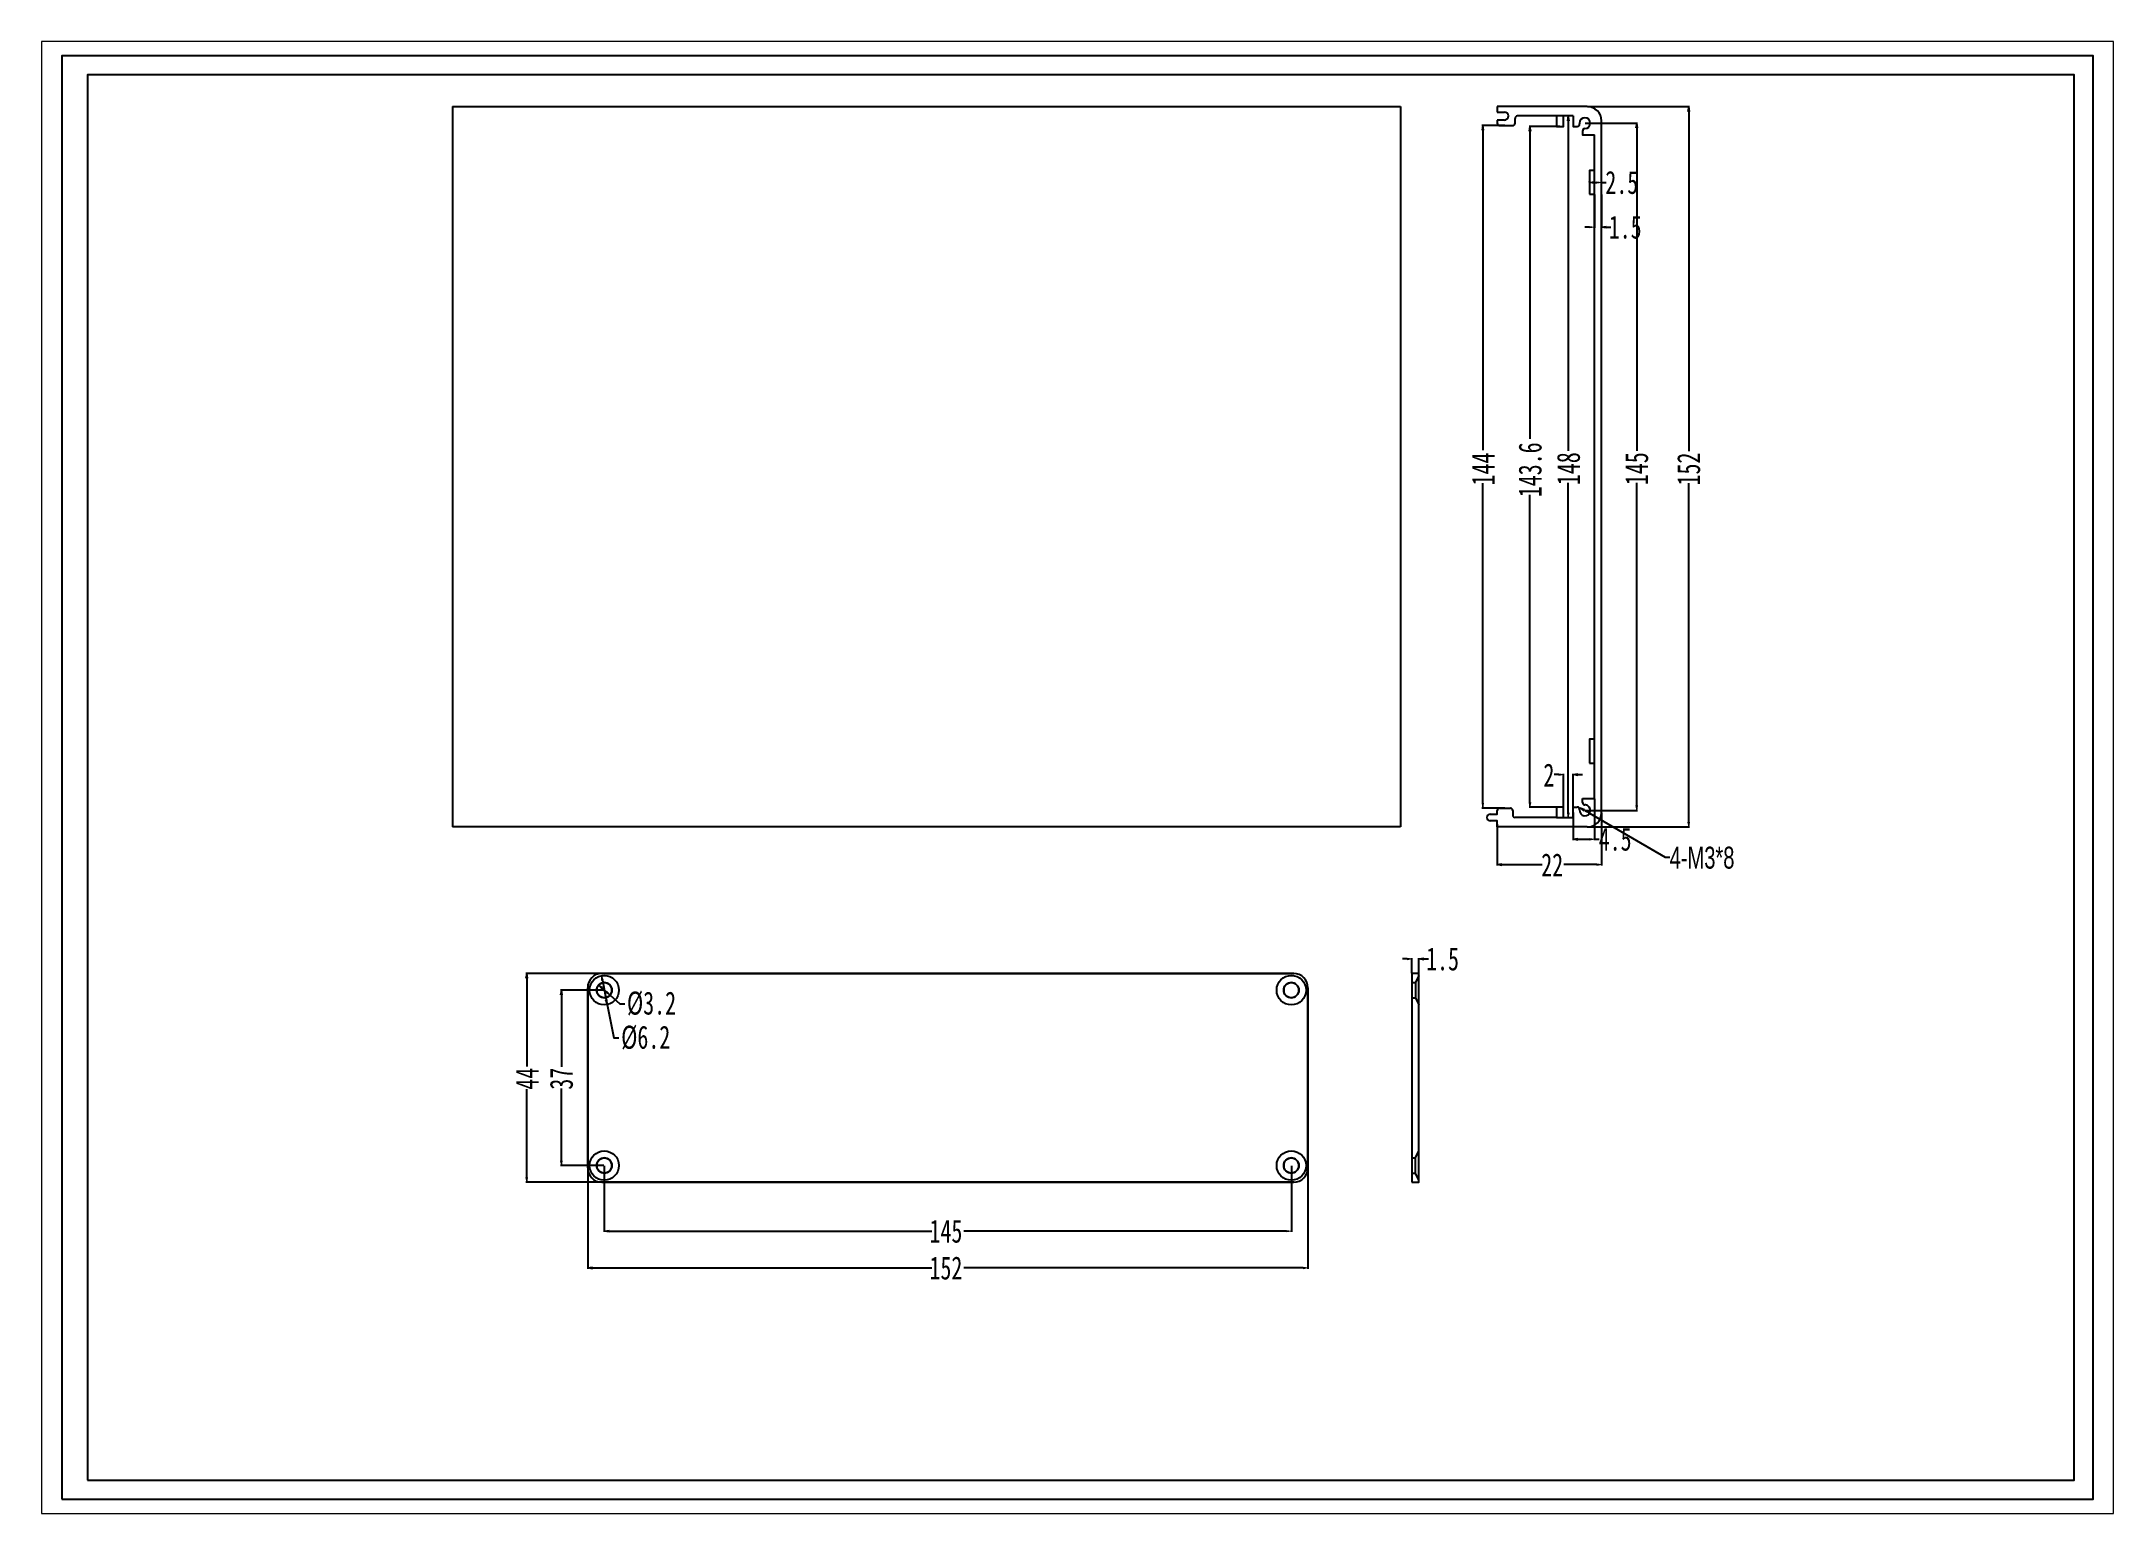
# Model space of a CAD drawing. Header units: inches. Extents: x 0 to 1215, y 0 to 863.
import ezdxf

# ---------------------------------------------------------------- set-up
doc = ezdxf.new("R2010")
doc.units = ezdxf.units.IN
doc.header["$MEASUREMENT"] = 0
doc.layers.add('图层 1', color=7, linetype='Continuous')

# ---------------------------------------------------------------- blocks, each defined once
blk = doc.blocks.new('block 2')
at = {"layer": '图层 1', "true_color": 0xff0000}
h = blk.add_hatch(color=1, dxfattribs=at)
h.dxf.hatch_style = 2
h.paths.add_polyline_path([(894.8, 816.5), (895.3, 819.3), (895.8, 816.5)])
h = blk.add_hatch(color=1, dxfattribs=at)
h.dxf.hatch_style = 2
h.paths.add_polyline_path([(934.9, 812.3), (935.4, 815.1), (935.8, 812.3)])
h = blk.add_hatch(color=1, dxfattribs=at)
h.dxf.hatch_style = 2
h.paths.add_polyline_path([(965.4, 822), (965.9, 824.8), (966.4, 822)])
h = blk.add_hatch(color=1, dxfattribs=at)
h.dxf.hatch_style = 2
h.paths.add_polyline_path([(844.7, 810.9), (845.1, 813.7), (845.6, 810.9)])
h = blk.add_hatch(color=1, dxfattribs=at)
h.dxf.hatch_style = 2
h.paths.add_polyline_path([(872.4, 810.4), (872.8, 813.2), (873.3, 810.4)])
h = blk.add_hatch(color=1, dxfattribs=at)
h.dxf.hatch_style = 2
h.paths.add_polyline_path([(910.6, 780.8), (907.8, 780.4), (910.6, 779.9)])
h = blk.add_hatch(color=1, dxfattribs=at)
h.dxf.hatch_style = 2
h.paths.add_polyline_path([(912, 780.8), (914.8, 780.4), (912, 779.9)])
h = blk.add_hatch(color=1, dxfattribs=at)
h.dxf.hatch_style = 2
h.paths.add_polyline_path([(907.8, 754.6), (910.6, 754.2), (907.8, 753.7)])
h = blk.add_hatch(color=1, dxfattribs=at)
h.dxf.hatch_style = 2
h.paths.add_polyline_path([(917.5, 754.6), (914.8, 754.2), (917.5, 753.7)])
h = blk.add_hatch(color=1, dxfattribs=at)
h.dxf.hatch_style = 2
h.paths.add_polyline_path([(889.8, 433.6), (892.5, 433.2), (889.8, 432.7)])
h = blk.add_hatch(color=1, dxfattribs=at)
h.dxf.hatch_style = 2
h.paths.add_polyline_path([(900.9, 433.6), (898.1, 433.2), (900.9, 432.7)])
h = blk.add_hatch(color=1, dxfattribs=at)
h.dxf.hatch_style = 2
h.paths.add_polyline_path([(844.7, 416.4), (845.1, 413.6), (845.6, 416.4)])
h = blk.add_hatch(color=1, dxfattribs=at)
h.dxf.hatch_style = 2
h.paths.add_polyline_path([(872.4, 416.9), (872.8, 414.2), (873.3, 416.9)])
h = blk.add_hatch(color=1, dxfattribs=at)
h.dxf.hatch_style = 2
h.paths.add_polyline_path([(904.9, 412.8), (902.3, 413.8), (904.4, 412)])
h = blk.add_hatch(color=1, dxfattribs=at)
h.dxf.hatch_style = 2
h.paths.add_polyline_path([(934.9, 415), (935.4, 412.2), (935.8, 415)])
h = blk.add_hatch(color=1, dxfattribs=at)
h.dxf.hatch_style = 2
h.paths.add_polyline_path([(894.8, 410.8), (895.3, 408.1), (895.8, 410.8)])
h = blk.add_hatch(color=1, dxfattribs=at)
h.dxf.hatch_style = 2
h.paths.add_polyline_path([(905.6, 412.4), (907.8, 410.6), (905.2, 411.6)])
h = blk.add_hatch(color=1, dxfattribs=at)
h.dxf.hatch_style = 2
h.paths.add_polyline_path([(965.4, 405.3), (965.9, 402.5), (966.4, 405.3)])
h = blk.add_hatch(color=1, dxfattribs=at)
h.dxf.hatch_style = 2
h.paths.add_polyline_path([(900.9, 395.8), (898.1, 395.3), (900.9, 394.8)])
h = blk.add_hatch(color=1, dxfattribs=at)
h.dxf.hatch_style = 2
h.paths.add_polyline_path([(907.8, 395.8), (910.6, 395.3), (907.8, 394.8)])
h = blk.add_hatch(color=1, dxfattribs=at)
h.dxf.hatch_style = 2
h.paths.add_polyline_path([(856.4, 380.9), (853.6, 380.5), (856.4, 380)])
h = blk.add_hatch(color=1, dxfattribs=at)
h.dxf.hatch_style = 2
h.paths.add_polyline_path([(912, 380.9), (914.8, 380.5), (912, 380)])
h = blk.add_hatch(color=1, dxfattribs=at)
h.dxf.hatch_style = 2
h.paths.add_polyline_path([(284.1, 313.8), (284.6, 316.6), (285.1, 313.8)])
h = blk.add_hatch(color=1, dxfattribs=at)
h.dxf.hatch_style = 2
h.paths.add_polyline_path([(800.8, 325.6), (803.6, 325.1), (800.8, 324.7)])
h = blk.add_hatch(color=1, dxfattribs=at)
h.dxf.hatch_style = 2
h.paths.add_polyline_path([(810.5, 325.6), (807.7, 325.1), (810.5, 324.7)])
h = blk.add_hatch(color=1, dxfattribs=at)
h.dxf.hatch_style = 2
h.paths.add_polyline_path([(304.4, 304.1), (304.9, 306.8), (305.4, 304.1)])
h = blk.add_hatch(color=1, dxfattribs=at)
h.dxf.hatch_style = 2
h.paths.add_polyline_path([(329.1, 308.3), (326.7, 309.8), (328.5, 307.6)])
h = blk.add_hatch(color=1, dxfattribs=at)
h.dxf.hatch_style = 2
h.paths.add_polyline_path([(329.3, 312.6), (328.3, 315.3), (328.4, 312.5)])
h = blk.add_hatch(color=1, dxfattribs=at)
h.dxf.hatch_style = 2
h.paths.add_polyline_path([(331.6, 306.1), (333.4, 303.9), (331, 305.4)])
h = blk.add_hatch(color=1, dxfattribs=at)
h.dxf.hatch_style = 2
h.paths.add_polyline_path([(331.6, 301.2), (331.7, 298.4), (330.7, 301)])
h = blk.add_hatch(color=1, dxfattribs=at)
h.dxf.hatch_style = 2
h.paths.add_polyline_path([(304.4, 206.8), (304.9, 204), (305.4, 206.8)])
h = blk.add_hatch(color=1, dxfattribs=at)
h.dxf.hatch_style = 2
h.paths.add_polyline_path([(284.1, 197.1), (284.6, 194.3), (285.1, 197.1)])
h = blk.add_hatch(color=1, dxfattribs=at)
h.dxf.hatch_style = 2
h.paths.add_polyline_path([(332.8, 166), (330, 165.6), (332.8, 165.1)])
h = blk.add_hatch(color=1, dxfattribs=at)
h.dxf.hatch_style = 2
h.paths.add_polyline_path([(730.1, 166), (732.9, 165.6), (730.1, 165.1)])
h = blk.add_hatch(color=1, dxfattribs=at)
h.dxf.hatch_style = 2
h.paths.add_polyline_path([(323.1, 144.4), (320.3, 144), (323.1, 143.5)])
h = blk.add_hatch(color=1, dxfattribs=at)
h.dxf.hatch_style = 2
h.paths.add_polyline_path([(739.8, 144.4), (742.6, 144), (739.8, 143.5)])
at = {"layer": '图层 1', "lineweight": 0}
for points in [[(0, 0), (1215, 0), (1215, 863), (0, 863), (0, 0)], [(894.8, 816.5), (895.3, 819.3), (895.8, 816.5)], [(934.9, 812.3), (935.4, 815.1), (935.8, 812.3)], [(965.4, 822), (965.9, 824.8), (966.4, 822)], [(844.7, 810.9), (845.1, 813.7), (845.6, 810.9)], [(872.4, 810.4), (872.8, 813.2), (873.3, 810.4)], [(910.6, 780.8), (907.8, 780.4), (910.6, 779.9)], [(912, 780.8), (914.8, 780.4), (912, 779.9)], [(907.8, 754.6), (910.6, 754.2), (907.8, 753.7)], [(917.5, 754.6), (914.8, 754.2), (917.5, 753.7)], [(889.8, 433.6), (892.5, 433.2), (889.8, 432.7)], [(900.9, 433.6), (898.1, 433.2), (900.9, 432.7)], [(844.7, 416.4), (845.1, 413.6), (845.6, 416.4)], [(872.4, 416.9), (872.8, 414.2), (873.3, 416.9)], [(904.9, 412.8), (902.3, 413.8), (904.4, 412)], [(934.9, 415), (935.4, 412.2), (935.8, 415)], [(894.8, 410.8), (895.3, 408.1), (895.8, 410.8)], [(905.6, 412.4), (907.8, 410.6), (905.2, 411.6)], [(965.4, 405.3), (965.9, 402.5), (966.4, 405.3)], [(900.9, 395.8), (898.1, 395.3), (900.9, 394.8)], [(907.8, 395.8), (910.6, 395.3), (907.8, 394.8)], [(856.4, 380.9), (853.6, 380.5), (856.4, 380)], [(912, 380.9), (914.8, 380.5), (912, 380)], [(284.1, 313.8), (284.6, 316.6), (285.1, 313.8)], [(800.8, 325.6), (803.6, 325.1), (800.8, 324.7)], [(810.5, 325.6), (807.7, 325.1), (810.5, 324.7)], [(304.4, 304.1), (304.9, 306.8), (305.4, 304.1)], [(329.1, 308.3), (326.7, 309.8), (328.5, 307.6)], [(329.3, 312.6), (328.3, 315.3), (328.4, 312.5)], [(331.6, 306.1), (333.4, 303.9), (331, 305.4)], [(331.6, 301.2), (331.7, 298.4), (330.7, 301)], [(304.4, 206.8), (304.9, 204), (305.4, 206.8)], [(284.1, 197.1), (284.6, 194.3), (285.1, 197.1)], [(332.8, 166), (330, 165.6), (332.8, 165.1)], [(730.1, 166), (732.9, 165.6), (730.1, 165.1)], [(323.1, 144.4), (320.3, 144), (323.1, 143.5)], [(739.8, 144.4), (742.6, 144), (739.8, 143.5)]]:
    blk.add_lwpolyline(points, dxfattribs=at)
at = {"layer": '图层 1', "color": 7, "lineweight": 25, "true_color": 0xffffff}
for points in [[(11.9, 8.5), (1203.1, 8.5), (1203.1, 854.5), (11.9, 854.5), (11.9, 8.5)], [(27.1, 19.6), (1192, 19.6), (1192, 843.4), (27.1, 843.4), (27.1, 19.6)], [(241.1, 824.8), (241.1, 402.5)], [(241.1, 824.8), (796.8, 824.8)], [(796.8, 824.8), (796.8, 402.5)], [(906.4, 824.8), (853.6, 824.8)], [(853.6, 824.8), (853.6, 821.6)], [(853.6, 824.1), (853.6, 823.4)], [(853.6, 821.6), (857.8, 821.6)], [(853.6, 816.9), (853.6, 815.1)], [(857.8, 816.9), (853.6, 816.9)], [(864.1, 815.1), (864.1, 817.9)], [(888.4, 819.3), (865.4, 819.3)], [(888.4, 813.2), (892.5, 813.2), (892.5, 819.3), (888.4, 819.3), (888.4, 813.2)], [(898.1, 819.3), (892.5, 819.3)], [(898.1, 819.3), (898.1, 813.2), (900.5, 813.2)], [(914.8, 410.8), (914.8, 816.5)], [(855, 813.7), (862.7, 813.7)], [(903.6, 810.5), (903.6, 808.2), (910.6, 808.2)], [(910.6, 787.3), (910.6, 808.2)], [(907.8, 773.4), (910.6, 773.4), (910.6, 787.3), (907.8, 787.3), (907.8, 773.4)], [(910.6, 453.9), (910.6, 773.4)], [(907.8, 440), (910.6, 440), (910.6, 453.9), (907.8, 453.9), (907.8, 440)], [(910.6, 419.2), (910.6, 440)], [(855, 413.6), (861.3, 413.6)], [(888.4, 408.1), (892.5, 408.1), (892.5, 414.2), (888.4, 414.2), (888.4, 408.1)], [(898.1, 408.1), (898.1, 414.2), (900.5, 414.2)], [(903.6, 416.8), (903.6, 419.2)], [(903.6, 419.2), (910.6, 419.2)], [(796.8, 402.5), (241.1, 402.5)], [(849.5, 410), (853.6, 410), (853.6, 412.2)], [(853.6, 402.5), (853.6, 406.1), (849.5, 406.1)], [(906.4, 402.5), (853.6, 402.5)], [(862.7, 412.2), (862.7, 409.4)], [(888.4, 408.1), (864.1, 408.1)], [(892.5, 408.1), (898.1, 408.1)], [(328.6, 316.6), (328.6, 316.6)], [(328.6, 316.6), (734.3, 316.6)], [(328.6, 316.6), (734.3, 316.6)], [(734.3, 316.6), (734.3, 316.6)], [(803.6, 194.3), (807.7, 194.3), (807.7, 316.6), (803.6, 316.6), (803.6, 194.3)], [(320.3, 308.2), (320.3, 308.2)], [(320.3, 308.2), (320.3, 308.2)], [(320.3, 202.6), (320.3, 308.2)], [(320.3, 308.2), (320.3, 202.6)], [(324.5, 315.4), (324.5, 315.4)], [(325.6, 306.8), (325.6, 306.8)], [(327.8, 310.7), (327.8, 310.7)], [(332.2, 310.7), (332.2, 310.7)], [(334.5, 306.8), (334.5, 306.8)], [(728.4, 306.8), (728.4, 306.8)], [(730.7, 310.7), (730.7, 310.7)], [(735.1, 310.7), (735.1, 310.7)], [(737.3, 306.8), (737.3, 306.8)], [(738.4, 315.4), (738.4, 315.4)], [(742.6, 308.2), (742.6, 308.2)], [(742.6, 308.2), (742.6, 308.2)], [(742.6, 308.2), (742.6, 202.6)], [(742.6, 308.2), (742.6, 202.6)], [(803.6, 311.3), (805.7, 311.3)], [(807.7, 315.5), (805.7, 311.3), (805.7, 302.4), (807.7, 298.2)], [(327.8, 303), (327.8, 303)], [(332.2, 303), (332.2, 303)], [(730.7, 303), (730.7, 303)], [(735.1, 303), (735.1, 303)], [(803.6, 302.4), (805.7, 302.4)], [(327.8, 207.9), (327.8, 207.9)], [(332.2, 207.9), (332.2, 207.9)], [(730.7, 207.9), (730.7, 207.9)], [(735.1, 207.9), (735.1, 207.9)], [(803.6, 208.5), (805.7, 208.5)], [(807.7, 195.4), (805.7, 199.6), (805.7, 208.5), (807.7, 212.6)], [(320.3, 202.6), (320.3, 202.6)], [(320.3, 202.6), (320.3, 202.6)], [(324.5, 195.4), (324.5, 195.4)], [(325.6, 204), (325.6, 204)], [(327.8, 200.2), (327.8, 200.2)], [(332.2, 200.2), (332.2, 200.2)], [(334.5, 204), (334.5, 204)], [(728.4, 204), (728.4, 204)], [(730.7, 200.2), (730.7, 200.2)], [(735.1, 200.2), (735.1, 200.2)], [(737.3, 204), (737.3, 204)], [(738.4, 195.4), (738.4, 195.4)], [(742.6, 202.6), (742.6, 202.6)], [(742.6, 202.6), (742.6, 202.6)], [(803.6, 199.6), (805.7, 199.6)], [(328.6, 194.3), (328.6, 194.3)], [(734.3, 194.3), (328.6, 194.3)], [(734.3, 194.3), (734.3, 194.3)]]:
    blk.add_lwpolyline(points, dxfattribs=at)
at = {"layer": '图层 1', "color": 1, "lineweight": 25, "true_color": 0xff0000}
for points in [[(895.1, 819.3), (894.8, 819.3)], [(895.3, 816.5), (895.3, 623.1)], [(905.2, 815.1), (935.9, 815.1)], [(906.6, 824.8), (966.4, 824.8)], [(965.9, 822), (965.9, 622.9)], [(858, 813.7), (844.6, 813.7)], [(845.1, 810.9), (845.1, 623.3)], [(890.3, 813.2), (872.3, 813.2)], [(872.8, 810.4), (872.8, 630.1)], [(935.4, 812.3), (935.4, 623.1)], [(907.8, 780.5), (907.8, 780.9)], [(910.6, 780.4), (912, 780.4)], [(914.8, 780.5), (914.8, 780.9)], [(914.8, 780.4), (917.5, 780.4)], [(910.6, 773.2), (910.6, 753.7)], [(914.8, 773.2), (914.8, 753.7)], [(907.8, 754.2), (905, 754.2)], [(917.5, 754.2), (920.3, 754.2)], [(845.1, 416.4), (845.1, 604.1)], [(872.8, 416.9), (872.8, 597.3)], [(895.3, 410.8), (895.3, 604.2)], [(935.4, 415), (935.4, 604.3)], [(965.9, 405.3), (965.9, 604.1)], [(889.8, 433.2), (887, 433.2)], [(892.5, 411.1), (892.5, 433.7)], [(898.1, 411.1), (898.1, 433.7)], [(900.9, 433.2), (903.6, 433.2)], [(858, 413.6), (844.6, 413.6)], [(890.3, 414.2), (872.3, 414.2)], [(910.6, 419), (910.6, 394.8)], [(853.6, 404.1), (853.6, 380)], [(895.1, 408.1), (894.8, 408.1)], [(898.1, 410.9), (898.1, 394.8)], [(904.7, 412.4), (905.4, 412)], [(905.2, 412.2), (935.9, 412.2)], [(906.6, 402.5), (966.4, 402.5)], [(907.8, 410.6), (952.1, 384.7), (954.9, 384.7)], [(914.8, 410.7), (914.8, 380)], [(900.9, 395.3), (907.8, 395.3)], [(910.6, 395.3), (913.4, 395.3)], [(856.4, 380.5), (879.9, 380.5)], [(912, 380.5), (892.7, 380.5)], [(328.5, 316.6), (284.1, 316.6)], [(800.8, 325.1), (798, 325.1)], [(803.6, 316.7), (803.6, 325.6)], [(807.7, 316.7), (807.7, 325.6)], [(810.5, 325.1), (813.3, 325.1)], [(284.6, 313.8), (284.6, 262.1)], [(329.8, 306.8), (304.4, 306.8)], [(304.9, 304.1), (304.9, 261.8)], [(328.8, 307.9), (331.3, 305.7)], [(328.9, 312.6), (331.2, 301.1)], [(333.4, 303.9), (339.2, 298.9), (342, 298.9)], [(331.7, 298.4), (335.7, 278.8), (338.5, 278.8)], [(284.6, 197.1), (284.6, 248.8)], [(304.9, 206.8), (304.9, 249.1)], [(329.8, 204), (304.4, 204)], [(320.3, 202.5), (320.3, 143.5)], [(330, 203.9), (330, 165.1)], [(732.9, 203.9), (732.9, 165.1)], [(742.6, 202.5), (742.6, 143.5)], [(328.5, 194.3), (284.1, 194.3)], [(332.8, 165.6), (522, 165.6)], [(730.1, 165.6), (540.9, 165.6)], [(323.1, 144), (522, 144)], [(739.8, 144), (540.9, 144)]]:
    blk.add_lwpolyline(points, dxfattribs=at)
at = {"layer": '图层 1', "color": 7, "lineweight": 25, "true_color": 0xffffff}
for points in [[(853.6, 815.1), (853.6, 814.3), (854.3, 813.7), (855, 813.7)], [(862.7, 813.7), (863.4, 813.7), (864.1, 814.3), (864.1, 815.1)], [(865.4, 819.3), (864.7, 819.3), (864.1, 818.6), (864.1, 817.9)], [(914.8, 816.5), (914.8, 821.1), (911, 824.8), (906.4, 824.8)], [(905, 811.9), (904.3, 811.9), (903.6, 811.3), (903.6, 810.5)], [(855, 413.6), (854.3, 413.6), (853.6, 413), (853.6, 412.2)], [(862.7, 412.2), (862.7, 413), (862, 413.6), (861.3, 413.6)], [(903.6, 416.8), (903.6, 416), (904.3, 415.4), (905, 415.4)], [(862.7, 409.4), (862.7, 408.7), (863.3, 408.1), (864.1, 408.1)], [(906.4, 402.5), (911, 402.5), (914.8, 406.2), (914.8, 410.8)], [(328.6, 316.6), (324, 316.6), (320.3, 312.8), (320.3, 308.2)], [(328.6, 316.6), (324, 316.6), (320.3, 312.8), (320.3, 308.2)], [(328.6, 316.6), (324, 316.6), (320.3, 312.8), (320.3, 308.2)], [(328.6, 316.6), (324, 316.6), (320.3, 312.8), (320.3, 308.2)], [(328.6, 316.6), (324, 316.6), (320.3, 312.8), (320.3, 308.2)], [(328.6, 316.6), (324, 316.6), (320.3, 312.8), (320.3, 308.2)], [(328.6, 316.6), (324, 316.6), (320.3, 312.8), (320.3, 308.2)], [(328.6, 316.6), (324, 316.6), (320.3, 312.8), (320.3, 308.2)], [(328.6, 316.6), (324, 316.6), (320.3, 312.8), (320.3, 308.2)], [(328.6, 316.6), (324, 316.6), (320.3, 312.8), (320.3, 308.2)], [(742.6, 308.2), (742.6, 312.8), (738.9, 316.6), (734.3, 316.6)], [(742.6, 308.2), (742.6, 312.8), (738.9, 316.6), (734.3, 316.6)], [(742.6, 308.2), (742.6, 312.8), (738.9, 316.6), (734.3, 316.6)], [(742.6, 308.2), (742.6, 312.8), (738.9, 316.6), (734.3, 316.6)], [(742.6, 308.2), (742.6, 312.8), (738.9, 316.6), (734.3, 316.6)], [(742.6, 308.2), (742.6, 312.8), (738.9, 316.6), (734.3, 316.6)], [(742.6, 308.2), (742.6, 312.8), (738.9, 316.6), (734.3, 316.6)], [(742.6, 308.2), (742.6, 312.8), (738.9, 316.6), (734.3, 316.6)], [(742.6, 308.2), (742.6, 312.8), (738.9, 316.6), (734.3, 316.6)], [(742.6, 308.2), (742.6, 312.8), (738.9, 316.6), (734.3, 316.6)], [(320.3, 202.6), (320.3, 198), (324, 194.3), (328.6, 194.3)], [(320.3, 202.6), (320.3, 198), (324, 194.3), (328.6, 194.3)], [(320.3, 202.6), (320.3, 198), (324, 194.3), (328.6, 194.3)], [(320.3, 202.6), (320.3, 198), (324, 194.3), (328.6, 194.3)], [(320.3, 202.6), (320.3, 198), (324, 194.3), (328.6, 194.3)], [(320.3, 202.6), (320.3, 198), (324, 194.3), (328.6, 194.3)], [(320.3, 202.6), (320.3, 198), (324, 194.3), (328.6, 194.3)], [(320.3, 202.6), (320.3, 198), (324, 194.3), (328.6, 194.3)], [(320.3, 202.6), (320.3, 198), (324, 194.3), (328.6, 194.3)], [(320.3, 202.6), (320.3, 198), (324, 194.3), (328.6, 194.3)], [(734.3, 194.3), (738.9, 194.3), (742.6, 198), (742.6, 202.6)], [(734.3, 194.3), (738.9, 194.3), (742.6, 198), (742.6, 202.6)], [(734.3, 194.3), (738.9, 194.3), (742.6, 198), (742.6, 202.6)], [(734.3, 194.3), (738.9, 194.3), (742.6, 198), (742.6, 202.6)], [(734.3, 194.3), (738.9, 194.3), (742.6, 198), (742.6, 202.6)], [(734.3, 194.3), (738.9, 194.3), (742.6, 198), (742.6, 202.6)], [(734.3, 194.3), (738.9, 194.3), (742.6, 198), (742.6, 202.6)], [(734.3, 194.3), (738.9, 194.3), (742.6, 198), (742.6, 202.6)], [(734.3, 194.3), (738.9, 194.3), (742.6, 198), (742.6, 202.6)], [(734.3, 194.3), (738.9, 194.3), (742.6, 198), (742.6, 202.6)]]:
    blk.add_open_spline(points, degree=3, dxfattribs=at)
for points, knots in [([(857.8, 816.9), (859.1, 816.9), (860.2, 818), (860.2, 819.3), (860.2, 820.6), (859.1, 821.6), (857.8, 821.6)], [0, 0, 0, 0, 1, 1, 1, 2, 2, 2, 2]), ([(900.5, 813.2), (901.3, 813.2), (901.9, 813.8), (901.9, 814.5), (901.9, 814.6), (901.9, 814.7), (901.9, 814.7)], [0, 0, 0, 0, 1, 1, 1, 2, 2, 2, 2]), ([(905, 811.9), (906.8, 811.9), (908.2, 813.3), (908.2, 815.1), (908.2, 816.9), (906.8, 818.3), (905, 818.3), (903.3, 818.3), (901.8, 816.9), (901.8, 815.1), (901.8, 815), (901.8, 814.8), (901.9, 814.7)], [0, 0, 0, 0, 1, 1, 1, 2, 2, 2, 3, 3, 3, 4, 4, 4, 4]), ([(901.9, 412.6), (902, 413.4), (901.4, 414.1), (900.7, 414.2), (900.6, 414.2), (900.5, 414.2), (900.5, 414.2)], [0, 0, 0, 0, 1, 1, 1, 2, 2, 2, 2]), ([(901.9, 412.6), (901.7, 410.9), (902.9, 409.3), (904.6, 409.1), (906.4, 408.8), (908, 410.1), (908.2, 411.8), (908.4, 413.6), (907.2, 415.2), (905.4, 415.4), (905.3, 415.4), (905.2, 415.4), (905, 415.4)], [0, 0, 0, 0, 1, 1, 1, 2, 2, 2, 3, 3, 3, 4, 4, 4, 4]), ([(849.5, 410), (848.4, 410), (847.5, 409.1), (847.5, 408.1), (847.5, 407), (848.4, 406.1), (849.5, 406.1)], [0, 0, 0, 0, 1, 1, 1, 2, 2, 2, 2]), ([(328.6, 316.6), (328.6, 316.6), (734.3, 316.6), (734.3, 316.6), (734.3, 316.6), (328.6, 316.6), (328.6, 316.6)], [0, 0, 0, 0, 1, 1, 1, 2, 2, 2, 2]), ([(320.3, 202.6), (320.3, 202.6), (320.3, 308.2), (320.3, 308.2), (320.3, 308.2), (320.3, 202.6), (320.3, 202.6)], [0, 0, 0, 0, 1, 1, 1, 2, 2, 2, 2]), ([(321.4, 306.8), (321.4, 302.1), (325.3, 298.2), (330, 298.2), (334.8, 298.2), (338.6, 302.1), (338.6, 306.8), (338.6, 311.6), (334.8, 315.5), (330, 315.5), (325.3, 315.5), (321.4, 311.6), (321.4, 306.8)], [0, 0, 0, 0, 1, 1, 1, 2, 2, 2, 3, 3, 3, 4, 4, 4, 4]), ([(325.6, 306.8), (325.6, 304.4), (327.6, 302.4), (330, 302.4), (332.5, 302.4), (334.5, 304.4), (334.5, 306.8), (334.5, 309.3), (332.5, 311.3), (330, 311.3), (327.6, 311.3), (325.6, 309.3), (325.6, 306.8)], [0, 0, 0, 0, 1, 1, 1, 2, 2, 2, 3, 3, 3, 4, 4, 4, 4]), ([(325.6, 306.8), (325.6, 304.4), (327.6, 302.4), (330, 302.4), (332.5, 302.4), (334.5, 304.4), (334.5, 306.8), (334.5, 309.3), (332.5, 311.3), (330, 311.3), (327.6, 311.3), (325.6, 309.3), (325.6, 306.8)], [0, 0, 0, 0, 1, 1, 1, 2, 2, 2, 3, 3, 3, 4, 4, 4, 4]), ([(325.6, 306.8), (325.6, 304.4), (327.6, 302.4), (330, 302.4), (332.5, 302.4), (334.5, 304.4), (334.5, 306.8), (334.5, 309.3), (332.5, 311.3), (330, 311.3), (327.6, 311.3), (325.6, 309.3), (325.6, 306.8)], [0, 0, 0, 0, 1, 1, 1, 2, 2, 2, 3, 3, 3, 4, 4, 4, 4]), ([(325.6, 306.8), (325.6, 304.4), (327.6, 302.4), (330, 302.4), (332.5, 302.4), (334.5, 304.4), (334.5, 306.8), (334.5, 309.3), (332.5, 311.3), (330, 311.3), (327.6, 311.3), (325.6, 309.3), (325.6, 306.8)], [0, 0, 0, 0, 1, 1, 1, 2, 2, 2, 3, 3, 3, 4, 4, 4, 4]), ([(325.6, 306.8), (325.6, 304.4), (327.6, 302.4), (330, 302.4), (332.5, 302.4), (334.5, 304.4), (334.5, 306.8), (334.5, 309.3), (332.5, 311.3), (330, 311.3), (327.6, 311.3), (325.6, 309.3), (325.6, 306.8)], [0, 0, 0, 0, 1, 1, 1, 2, 2, 2, 3, 3, 3, 4, 4, 4, 4]), ([(325.6, 306.8), (325.6, 304.4), (327.6, 302.4), (330, 302.4), (332.5, 302.4), (334.5, 304.4), (334.5, 306.8), (334.5, 309.3), (332.5, 311.3), (330, 311.3), (327.6, 311.3), (325.6, 309.3), (325.6, 306.8)], [0, 0, 0, 0, 1, 1, 1, 2, 2, 2, 3, 3, 3, 4, 4, 4, 4]), ([(334.5, 306.8), (334.5, 304.4), (332.5, 302.4), (330, 302.4), (327.6, 302.4), (325.6, 304.4), (325.6, 306.8), (325.6, 309.3), (327.6, 311.3), (330, 311.3), (332.5, 311.3), (334.5, 309.3), (334.5, 306.8)], [0, 0, 0, 0, 1, 1, 1, 2, 2, 2, 3, 3, 3, 4, 4, 4, 4]), ([(325.6, 306.8), (325.6, 304.4), (327.6, 302.4), (330, 302.4), (332.5, 302.4), (334.5, 304.4), (334.5, 306.8), (334.5, 309.3), (332.5, 311.3), (330, 311.3), (327.6, 311.3), (325.6, 309.3), (325.6, 306.8)], [0, 0, 0, 0, 1, 1, 1, 2, 2, 2, 3, 3, 3, 4, 4, 4, 4]), ([(325.6, 306.8), (325.6, 304.4), (327.6, 302.4), (330, 302.4), (332.5, 302.4), (334.5, 304.4), (334.5, 306.8), (334.5, 309.3), (332.5, 311.3), (330, 311.3), (327.6, 311.3), (325.6, 309.3), (325.6, 306.8)], [0, 0, 0, 0, 1, 1, 1, 2, 2, 2, 3, 3, 3, 4, 4, 4, 4]), ([(334.5, 306.8), (334.5, 304.4), (332.5, 302.4), (330, 302.4), (327.6, 302.4), (325.6, 304.4), (325.6, 306.8), (325.6, 309.3), (327.6, 311.3), (330, 311.3), (332.5, 311.3), (334.5, 309.3), (334.5, 306.8)], [0, 0, 0, 0, 1, 1, 1, 2, 2, 2, 3, 3, 3, 4, 4, 4, 4]), ([(724.3, 306.8), (724.3, 302.1), (728.1, 298.2), (732.9, 298.2), (737.6, 298.2), (741.5, 302.1), (741.5, 306.8), (741.5, 311.6), (737.6, 315.5), (732.9, 315.5), (728.1, 315.5), (724.3, 311.6), (724.3, 306.8)], [0, 0, 0, 0, 1, 1, 1, 2, 2, 2, 3, 3, 3, 4, 4, 4, 4]), ([(728.4, 306.8), (728.4, 304.4), (730.4, 302.4), (732.9, 302.4), (735.3, 302.4), (737.3, 304.4), (737.3, 306.8), (737.3, 309.3), (735.3, 311.3), (732.9, 311.3), (730.4, 311.3), (728.4, 309.3), (728.4, 306.8)], [0, 0, 0, 0, 1, 1, 1, 2, 2, 2, 3, 3, 3, 4, 4, 4, 4]), ([(728.4, 306.8), (728.4, 304.4), (730.4, 302.4), (732.9, 302.4), (735.3, 302.4), (737.3, 304.4), (737.3, 306.8), (737.3, 309.3), (735.3, 311.3), (732.9, 311.3), (730.4, 311.3), (728.4, 309.3), (728.4, 306.8)], [0, 0, 0, 0, 1, 1, 1, 2, 2, 2, 3, 3, 3, 4, 4, 4, 4]), ([(728.4, 306.8), (728.4, 304.4), (730.4, 302.4), (732.9, 302.4), (735.3, 302.4), (737.3, 304.4), (737.3, 306.8), (737.3, 309.3), (735.3, 311.3), (732.9, 311.3), (730.4, 311.3), (728.4, 309.3), (728.4, 306.8)], [0, 0, 0, 0, 1, 1, 1, 2, 2, 2, 3, 3, 3, 4, 4, 4, 4]), ([(728.4, 306.8), (728.4, 304.4), (730.4, 302.4), (732.9, 302.4), (735.3, 302.4), (737.3, 304.4), (737.3, 306.8), (737.3, 309.3), (735.3, 311.3), (732.9, 311.3), (730.4, 311.3), (728.4, 309.3), (728.4, 306.8)], [0, 0, 0, 0, 1, 1, 1, 2, 2, 2, 3, 3, 3, 4, 4, 4, 4]), ([(728.4, 306.8), (728.4, 304.4), (730.4, 302.4), (732.9, 302.4), (735.3, 302.4), (737.3, 304.4), (737.3, 306.8), (737.3, 309.3), (735.3, 311.3), (732.9, 311.3), (730.4, 311.3), (728.4, 309.3), (728.4, 306.8)], [0, 0, 0, 0, 1, 1, 1, 2, 2, 2, 3, 3, 3, 4, 4, 4, 4]), ([(728.4, 306.8), (728.4, 304.4), (730.4, 302.4), (732.9, 302.4), (735.3, 302.4), (737.3, 304.4), (737.3, 306.8), (737.3, 309.3), (735.3, 311.3), (732.9, 311.3), (730.4, 311.3), (728.4, 309.3), (728.4, 306.8)], [0, 0, 0, 0, 1, 1, 1, 2, 2, 2, 3, 3, 3, 4, 4, 4, 4]), ([(737.3, 306.8), (737.3, 304.4), (735.3, 302.4), (732.9, 302.4), (730.4, 302.4), (728.4, 304.4), (728.4, 306.8), (728.4, 309.3), (730.4, 311.3), (732.9, 311.3), (735.3, 311.3), (737.3, 309.3), (737.3, 306.8)], [0, 0, 0, 0, 1, 1, 1, 2, 2, 2, 3, 3, 3, 4, 4, 4, 4]), ([(728.4, 306.8), (728.4, 304.4), (730.4, 302.4), (732.9, 302.4), (735.3, 302.4), (737.3, 304.4), (737.3, 306.8), (737.3, 309.3), (735.3, 311.3), (732.9, 311.3), (730.4, 311.3), (728.4, 309.3), (728.4, 306.8)], [0, 0, 0, 0, 1, 1, 1, 2, 2, 2, 3, 3, 3, 4, 4, 4, 4]), ([(728.4, 306.8), (728.4, 304.4), (730.4, 302.4), (732.9, 302.4), (735.3, 302.4), (737.3, 304.4), (737.3, 306.8), (737.3, 309.3), (735.3, 311.3), (732.9, 311.3), (730.4, 311.3), (728.4, 309.3), (728.4, 306.8)], [0, 0, 0, 0, 1, 1, 1, 2, 2, 2, 3, 3, 3, 4, 4, 4, 4]), ([(737.3, 306.8), (737.3, 304.4), (735.3, 302.4), (732.9, 302.4), (730.4, 302.4), (728.4, 304.4), (728.4, 306.8), (728.4, 309.3), (730.4, 311.3), (732.9, 311.3), (735.3, 311.3), (737.3, 309.3), (737.3, 306.8)], [0, 0, 0, 0, 1, 1, 1, 2, 2, 2, 3, 3, 3, 4, 4, 4, 4]), ([(742.6, 308.2), (742.6, 308.2), (742.6, 202.6), (742.6, 202.6), (742.6, 202.6), (742.6, 308.2), (742.6, 308.2)], [0, 0, 0, 0, 1, 1, 1, 2, 2, 2, 2]), ([(321.4, 204), (321.4, 199.3), (325.3, 195.4), (330, 195.4), (334.8, 195.4), (338.6, 199.3), (338.6, 204), (338.6, 208.8), (334.8, 212.6), (330, 212.6), (325.3, 212.6), (321.4, 208.8), (321.4, 204)], [0, 0, 0, 0, 1, 1, 1, 2, 2, 2, 3, 3, 3, 4, 4, 4, 4]), ([(325.6, 204), (325.6, 201.6), (327.6, 199.6), (330, 199.6), (332.5, 199.6), (334.5, 201.6), (334.5, 204), (334.5, 206.5), (332.5, 208.5), (330, 208.5), (327.6, 208.5), (325.6, 206.5), (325.6, 204)], [0, 0, 0, 0, 1, 1, 1, 2, 2, 2, 3, 3, 3, 4, 4, 4, 4]), ([(325.6, 204), (325.6, 201.6), (327.6, 199.6), (330, 199.6), (332.5, 199.6), (334.5, 201.6), (334.5, 204), (334.5, 206.5), (332.5, 208.5), (330, 208.5), (327.6, 208.5), (325.6, 206.5), (325.6, 204)], [0, 0, 0, 0, 1, 1, 1, 2, 2, 2, 3, 3, 3, 4, 4, 4, 4]), ([(325.6, 204), (325.6, 201.6), (327.6, 199.6), (330, 199.6), (332.5, 199.6), (334.5, 201.6), (334.5, 204), (334.5, 206.5), (332.5, 208.5), (330, 208.5), (327.6, 208.5), (325.6, 206.5), (325.6, 204)], [0, 0, 0, 0, 1, 1, 1, 2, 2, 2, 3, 3, 3, 4, 4, 4, 4]), ([(325.6, 204), (325.6, 201.6), (327.6, 199.6), (330, 199.6), (332.5, 199.6), (334.5, 201.6), (334.5, 204), (334.5, 206.5), (332.5, 208.5), (330, 208.5), (327.6, 208.5), (325.6, 206.5), (325.6, 204)], [0, 0, 0, 0, 1, 1, 1, 2, 2, 2, 3, 3, 3, 4, 4, 4, 4]), ([(325.6, 204), (325.6, 201.6), (327.6, 199.6), (330, 199.6), (332.5, 199.6), (334.5, 201.6), (334.5, 204), (334.5, 206.5), (332.5, 208.5), (330, 208.5), (327.6, 208.5), (325.6, 206.5), (325.6, 204)], [0, 0, 0, 0, 1, 1, 1, 2, 2, 2, 3, 3, 3, 4, 4, 4, 4]), ([(325.6, 204), (325.6, 201.6), (327.6, 199.6), (330, 199.6), (332.5, 199.6), (334.5, 201.6), (334.5, 204), (334.5, 206.5), (332.5, 208.5), (330, 208.5), (327.6, 208.5), (325.6, 206.5), (325.6, 204)], [0, 0, 0, 0, 1, 1, 1, 2, 2, 2, 3, 3, 3, 4, 4, 4, 4]), ([(334.5, 204), (334.5, 201.6), (332.5, 199.6), (330, 199.6), (327.6, 199.6), (325.6, 201.6), (325.6, 204), (325.6, 206.5), (327.6, 208.5), (330, 208.5), (332.5, 208.5), (334.5, 206.5), (334.5, 204)], [0, 0, 0, 0, 1, 1, 1, 2, 2, 2, 3, 3, 3, 4, 4, 4, 4]), ([(325.6, 204), (325.6, 201.6), (327.6, 199.6), (330, 199.6), (332.5, 199.6), (334.5, 201.6), (334.5, 204), (334.5, 206.5), (332.5, 208.5), (330, 208.5), (327.6, 208.5), (325.6, 206.5), (325.6, 204)], [0, 0, 0, 0, 1, 1, 1, 2, 2, 2, 3, 3, 3, 4, 4, 4, 4]), ([(325.6, 204), (325.6, 201.6), (327.6, 199.6), (330, 199.6), (332.5, 199.6), (334.5, 201.6), (334.5, 204), (334.5, 206.5), (332.5, 208.5), (330, 208.5), (327.6, 208.5), (325.6, 206.5), (325.6, 204)], [0, 0, 0, 0, 1, 1, 1, 2, 2, 2, 3, 3, 3, 4, 4, 4, 4]), ([(334.5, 204), (334.5, 201.6), (332.5, 199.6), (330, 199.6), (327.6, 199.6), (325.6, 201.6), (325.6, 204), (325.6, 206.5), (327.6, 208.5), (330, 208.5), (332.5, 208.5), (334.5, 206.5), (334.5, 204)], [0, 0, 0, 0, 1, 1, 1, 2, 2, 2, 3, 3, 3, 4, 4, 4, 4]), ([(724.3, 204), (724.3, 199.3), (728.1, 195.4), (732.9, 195.4), (737.6, 195.4), (741.5, 199.3), (741.5, 204), (741.5, 208.8), (737.6, 212.6), (732.9, 212.6), (728.1, 212.6), (724.3, 208.8), (724.3, 204)], [0, 0, 0, 0, 1, 1, 1, 2, 2, 2, 3, 3, 3, 4, 4, 4, 4]), ([(728.4, 204), (728.4, 201.6), (730.4, 199.6), (732.9, 199.6), (735.3, 199.6), (737.3, 201.6), (737.3, 204), (737.3, 206.5), (735.3, 208.5), (732.9, 208.5), (730.4, 208.5), (728.4, 206.5), (728.4, 204)], [0, 0, 0, 0, 1, 1, 1, 2, 2, 2, 3, 3, 3, 4, 4, 4, 4]), ([(728.4, 204), (728.4, 201.6), (730.4, 199.6), (732.9, 199.6), (735.3, 199.6), (737.3, 201.6), (737.3, 204), (737.3, 206.5), (735.3, 208.5), (732.9, 208.5), (730.4, 208.5), (728.4, 206.5), (728.4, 204)], [0, 0, 0, 0, 1, 1, 1, 2, 2, 2, 3, 3, 3, 4, 4, 4, 4]), ([(728.4, 204), (728.4, 201.6), (730.4, 199.6), (732.9, 199.6), (735.3, 199.6), (737.3, 201.6), (737.3, 204), (737.3, 206.5), (735.3, 208.5), (732.9, 208.5), (730.4, 208.5), (728.4, 206.5), (728.4, 204)], [0, 0, 0, 0, 1, 1, 1, 2, 2, 2, 3, 3, 3, 4, 4, 4, 4]), ([(728.4, 204), (728.4, 201.6), (730.4, 199.6), (732.9, 199.6), (735.3, 199.6), (737.3, 201.6), (737.3, 204), (737.3, 206.5), (735.3, 208.5), (732.9, 208.5), (730.4, 208.5), (728.4, 206.5), (728.4, 204)], [0, 0, 0, 0, 1, 1, 1, 2, 2, 2, 3, 3, 3, 4, 4, 4, 4]), ([(728.4, 204), (728.4, 201.6), (730.4, 199.6), (732.9, 199.6), (735.3, 199.6), (737.3, 201.6), (737.3, 204), (737.3, 206.5), (735.3, 208.5), (732.9, 208.5), (730.4, 208.5), (728.4, 206.5), (728.4, 204)], [0, 0, 0, 0, 1, 1, 1, 2, 2, 2, 3, 3, 3, 4, 4, 4, 4]), ([(728.4, 204), (728.4, 201.6), (730.4, 199.6), (732.9, 199.6), (735.3, 199.6), (737.3, 201.6), (737.3, 204), (737.3, 206.5), (735.3, 208.5), (732.9, 208.5), (730.4, 208.5), (728.4, 206.5), (728.4, 204)], [0, 0, 0, 0, 1, 1, 1, 2, 2, 2, 3, 3, 3, 4, 4, 4, 4]), ([(737.3, 204), (737.3, 201.6), (735.3, 199.6), (732.9, 199.6), (730.4, 199.6), (728.4, 201.6), (728.4, 204), (728.4, 206.5), (730.4, 208.5), (732.9, 208.5), (735.3, 208.5), (737.3, 206.5), (737.3, 204)], [0, 0, 0, 0, 1, 1, 1, 2, 2, 2, 3, 3, 3, 4, 4, 4, 4]), ([(728.4, 204), (728.4, 201.6), (730.4, 199.6), (732.9, 199.6), (735.3, 199.6), (737.3, 201.6), (737.3, 204), (737.3, 206.5), (735.3, 208.5), (732.9, 208.5), (730.4, 208.5), (728.4, 206.5), (728.4, 204)], [0, 0, 0, 0, 1, 1, 1, 2, 2, 2, 3, 3, 3, 4, 4, 4, 4]), ([(728.4, 204), (728.4, 201.6), (730.4, 199.6), (732.9, 199.6), (735.3, 199.6), (737.3, 201.6), (737.3, 204), (737.3, 206.5), (735.3, 208.5), (732.9, 208.5), (730.4, 208.5), (728.4, 206.5), (728.4, 204)], [0, 0, 0, 0, 1, 1, 1, 2, 2, 2, 3, 3, 3, 4, 4, 4, 4]), ([(737.3, 204), (737.3, 201.6), (735.3, 199.6), (732.9, 199.6), (730.4, 199.6), (728.4, 201.6), (728.4, 204), (728.4, 206.5), (730.4, 208.5), (732.9, 208.5), (735.3, 208.5), (737.3, 206.5), (737.3, 204)], [0, 0, 0, 0, 1, 1, 1, 2, 2, 2, 3, 3, 3, 4, 4, 4, 4]), ([(734.3, 194.3), (734.3, 194.3), (328.6, 194.3), (328.6, 194.3), (328.6, 194.3), (734.3, 194.3), (734.3, 194.3)], [0, 0, 0, 0, 1, 1, 1, 2, 2, 2, 2])]:
    blk.add_open_spline(points, degree=3, knots=knots, dxfattribs=at)
at = {"layer": '图层 1', "color": 7, "true_color": 0xffffff, "attachment_point": 7}
for s, insert, char_height in [('\\fSimSun|b0|i0|c0|p34;\\W0.7;2.5', (917, 773.4), 13.501), ('\\fSimSun|b0|i0|c0|p34;\\W0.7;1.5', (919, 747.2), 13.501), ('\\fSimSun|b0|i0|c0|p34;\\W0.7;2', (880.7, 426.2), 13.501), ('\\fSimSun|b0|i0|c0|p34;\\W0.7;4.5', (913.1, 388.4), 13.501), ('\\fGulim|b0|i0|c0|p34;\\W0.7;4-M3*8', (954.7, 377.9), 12.876), ('\\fSimSun|b0|i0|c0|p34;\\W0.7;22', (879.4, 373.5), 13.501), ('\\fSimSun|b0|i0|c0|p34;\\W0.7;1.5', (811.9, 318.2), 13.501), ('\\fSimSun|b0|i0|c0|p34;\\W0.7;Ø3.2', (343.3, 291.9), 13.501), ('\\fSimSun|b0|i0|c0|p34;\\W0.7;Ø6.2', (339.9, 271.9), 13.501), ('\\fSimSun|b0|i0|c0|p34;\\W0.7;145', (520.7, 158.6), 13.501), ('\\fSimSun|b0|i0|c0|p34;\\W0.7;152', (520.7, 137), 13.501)]:
    blk.add_mtext(s, dxfattribs=dict(at, insert=insert, char_height=char_height))
at = {"layer": '图层 1', "color": 7, "true_color": 0xffffff, "char_height": 13.501, "attachment_point": 7, "rotation": 90}
for s, insert in [('\\fSimSun|b0|i0|c0|p34;\\W0.7;144', (852.1, 602.7)), ('\\fSimSun|b0|i0|c0|p34;\\W0.7;143.6', (879.8, 595.8)), ('\\fSimSun|b0|i0|c0|p34;\\W0.7;148', (902.3, 602.9)), ('\\fSimSun|b0|i0|c0|p34;\\W0.7;145', (942.3, 602.9)), ('\\fSimSun|b0|i0|c0|p34;\\W0.7;152', (972.8, 602.7)), ('\\fSimSun|b0|i0|c0|p34;\\W0.7;44', (291.5, 248.5)), ('\\fSimSun|b0|i0|c0|p34;\\W0.7;37', (311.8, 248.5))]:
    blk.add_mtext(s, dxfattribs=dict(at, insert=insert))

msp = doc.modelspace()

# ---------------------------------------------------------------- block references
at = {"layer": '图层 1'}
msp.add_blockref('block 2', (0, 0), dxfattribs=at)

doc.saveas('drawing.dxf')
